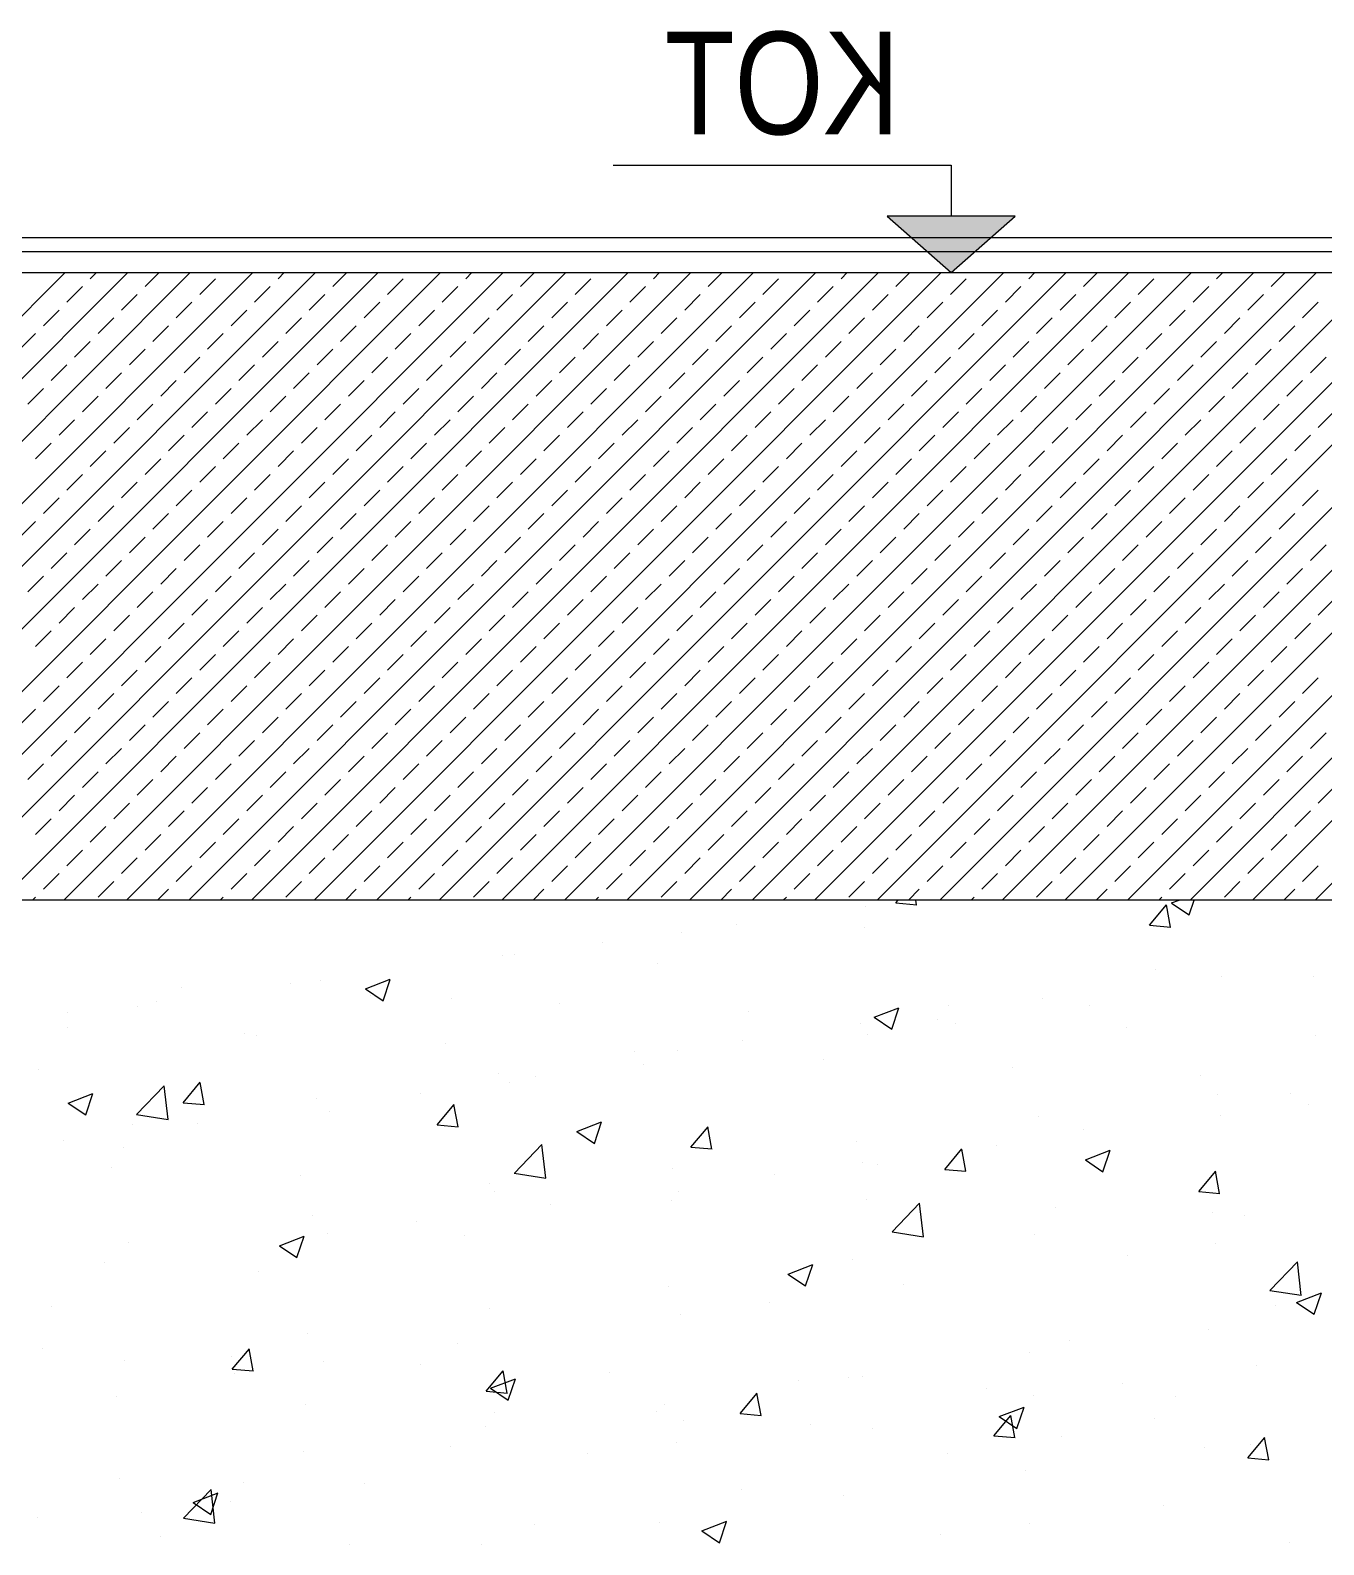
# Model space of a CAD drawing. Header units: millimetres. Extents: x 43168.9 to 43194.6, y -25545.1 to -25543.4.
# Drawn here: x 43184.6804 to 43184.7547, y -25544.8195 to -25544.7327 of the extents above; entities that cross this region are included whole.
import ezdxf
from ezdxf.enums import TextEntityAlignment as Align

# ---------------------------------------------------------------- set-up
doc = ezdxf.new("R2010")
doc.units = ezdxf.units.MM
doc.header["$LTSCALE"] = 200
doc.linetypes.add('kesit_$0$HIDDEN2', pattern=[0.1875, 0.125, -0.0625])
for name, color, linetype in [('kaplama-gnl_sgh', 30, 'Continuous'), ('kesit_$0$izd-alt_sgh', 8, 'kesit_$0$HIDDEN2'), ('kolon-b.a_sgh', 6, 'Continuous'), ('tarama-betonarme_sgh', 223, 'Continuous'), ('tarama-zemin_sgh', 197, 'Continuous')]:
    doc.layers.add(name, color=color, linetype=linetype)
doc.styles.add('kesit_$0$text2', font='arial.ttf')

msp = doc.modelspace()

# ---------------------------------------------------------------- hatches: boundary and pattern name
msp.add_hatch(color=256).paths.add_polyline_path([(43184.729609, -25544.743325), (43184.736959, -25544.743325), (43184.733284, -25544.746559)])

# ---------------------------------------------------------------- linework, layer by layer
at = {"color": 0, "linetype": 'ByBlock'}
for p, q in [((43184.71388, -25544.740385), (43184.733284, -25544.740385)), ((43184.733284, -25544.740385), (43184.733284, -25544.743325))]:
    msp.add_line(p, q, dxfattribs=at)
for p, q in [((43184.736959, -25544.743325), (43184.729609, -25544.743325)), ((43184.729609, -25544.743325), (43184.733284, -25544.746559)), ((43184.733284, -25544.746559), (43184.736959, -25544.743325))]:
    msp.add_line(p, q)
at = {"layer": 'kaplama-gnl_sgh'}
for p, q in [((43185.047691, -25544.744559), (43184.045691, -25544.744559)), ((43185.047691, -25544.745359), (43184.045691, -25544.745359))]:
    msp.add_line(p, q, dxfattribs=at)
at = {"layer": 'kesit_$0$izd-alt_sgh'}
msp.add_line((43183.078617, -25544.746559), (43185.199305, -25544.746559), dxfattribs=at)
at = {"layer": 'kolon-b.a_sgh'}
for p, q in [((43183.804691, -25544.746559), (43185.048691, -25544.746559)), ((43185.058691, -25544.782559), (43183.804691, -25544.782559))]:
    msp.add_line(p, q, dxfattribs=at)
at = {"layer": 'tarama-betonarme_sgh'}
for p, q in [((43184.646423, -25544.782559), (43184.682423, -25544.746559)), ((43184.650015, -25544.782559), (43184.686015, -25544.746559)), ((43184.653607, -25544.782559), (43184.689607, -25544.746559)), ((43184.657199, -25544.782559), (43184.693199, -25544.746559)), ((43184.660791, -25544.782559), (43184.696791, -25544.746559)), ((43184.664383, -25544.782559), (43184.700383, -25544.746559)), ((43184.667976, -25544.782559), (43184.703976, -25544.746559)), ((43184.671568, -25544.782559), (43184.707568, -25544.746559)), ((43184.67516, -25544.782559), (43184.71116, -25544.746559)), ((43184.678752, -25544.782559), (43184.714752, -25544.746559)), ((43184.682344, -25544.782559), (43184.718344, -25544.746559)), ((43184.683865, -25544.746913), (43184.684219, -25544.746559)), ((43184.685936, -25544.782559), (43184.721936, -25544.746559)), ((43184.687008, -25544.747362), (43184.687811, -25544.746559)), ((43184.689528, -25544.782559), (43184.725528, -25544.746559)), ((43184.690151, -25544.747811), (43184.691049, -25544.746913)), ((43184.69312, -25544.782559), (43184.72912, -25544.746559)), ((43184.694642, -25544.746913), (43184.694995, -25544.746559)), ((43184.696712, -25544.782559), (43184.732712, -25544.746559)), ((43184.697785, -25544.747362), (43184.698587, -25544.746559)), ((43184.700304, -25544.782559), (43184.736304, -25544.746559)), ((43184.700928, -25544.747811), (43184.701826, -25544.746913)), ((43184.703897, -25544.782559), (43184.739897, -25544.746559)), ((43184.705418, -25544.746913), (43184.705772, -25544.746559)), ((43184.707489, -25544.782559), (43184.743489, -25544.746559)), ((43184.708561, -25544.747362), (43184.709364, -25544.746559)), ((43184.711081, -25544.782559), (43184.747081, -25544.746559)), ((43184.711704, -25544.747811), (43184.712602, -25544.746913)), ((43184.714673, -25544.782559), (43184.750673, -25544.746559)), ((43184.716194, -25544.746913), (43184.716548, -25544.746559)), ((43184.718265, -25544.782559), (43184.754265, -25544.746559)), ((43184.719337, -25544.747362), (43184.72014, -25544.746559)), ((43184.721857, -25544.782559), (43184.757857, -25544.746559)), ((43184.72248, -25544.747811), (43184.723378, -25544.746913)), ((43184.725449, -25544.782559), (43184.761449, -25544.746559)), ((43184.72697, -25544.746913), (43184.727324, -25544.746559)), ((43184.729041, -25544.782559), (43184.765041, -25544.746559)), ((43184.730114, -25544.747362), (43184.730916, -25544.746559)), ((43184.732633, -25544.782559), (43184.768633, -25544.746559)), ((43184.733257, -25544.747811), (43184.734155, -25544.746913)), ((43184.736225, -25544.782559), (43184.772225, -25544.746559)), ((43184.737747, -25544.746913), (43184.738101, -25544.746559)), ((43184.739818, -25544.782559), (43184.775818, -25544.746559)), ((43184.74089, -25544.747362), (43184.741693, -25544.746559)), ((43184.74341, -25544.782559), (43184.77941, -25544.746559)), ((43184.744033, -25544.747811), (43184.744931, -25544.746913)), ((43184.747002, -25544.782559), (43184.783002, -25544.746559)), ((43184.748523, -25544.746913), (43184.748877, -25544.746559)), ((43184.750594, -25544.782559), (43184.786594, -25544.746559)), ((43184.751666, -25544.747362), (43184.752469, -25544.746559)), ((43184.754186, -25544.782559), (43184.790186, -25544.746559)), ((43184.682518, -25544.74826), (43184.683416, -25544.747362)), ((43184.685661, -25544.748709), (43184.686559, -25544.747811)), ((43184.693295, -25544.74826), (43184.694193, -25544.747362)), ((43184.696438, -25544.748709), (43184.697336, -25544.747811)), ((43184.704071, -25544.74826), (43184.704969, -25544.747362)), ((43184.707214, -25544.748709), (43184.708112, -25544.747811)), ((43184.714847, -25544.74826), (43184.715745, -25544.747362)), ((43184.71799, -25544.748709), (43184.718888, -25544.747811)), ((43184.725623, -25544.74826), (43184.726521, -25544.747362)), ((43184.728767, -25544.748709), (43184.729665, -25544.747811)), ((43184.7364, -25544.74826), (43184.737298, -25544.747362)), ((43184.739543, -25544.748709), (43184.740441, -25544.747811)), ((43184.747176, -25544.74826), (43184.748074, -25544.747362)), ((43184.750319, -25544.748709), (43184.751217, -25544.747811)), ((43184.681171, -25544.749607), (43184.682069, -25544.748709)), ((43184.688804, -25544.749158), (43184.689702, -25544.74826)), ((43184.691947, -25544.749607), (43184.692846, -25544.748709)), ((43184.699581, -25544.749158), (43184.700479, -25544.74826)), ((43184.702724, -25544.749607), (43184.703622, -25544.748709)), ((43184.710357, -25544.749158), (43184.711255, -25544.74826)), ((43184.7135, -25544.749607), (43184.714398, -25544.748709)), ((43184.721133, -25544.749158), (43184.722031, -25544.74826)), ((43184.724276, -25544.749607), (43184.725174, -25544.748709)), ((43184.73191, -25544.749158), (43184.732808, -25544.74826)), ((43184.735053, -25544.749607), (43184.735951, -25544.748709)), ((43184.742686, -25544.749158), (43184.743584, -25544.74826)), ((43184.745829, -25544.749607), (43184.746727, -25544.748709)), ((43184.753462, -25544.749158), (43184.75436, -25544.74826)), ((43184.684314, -25544.750056), (43184.685212, -25544.749158)), ((43184.687457, -25544.750505), (43184.688355, -25544.749607)), ((43184.695091, -25544.750056), (43184.695989, -25544.749158)), ((43184.698234, -25544.750505), (43184.699132, -25544.749607)), ((43184.705867, -25544.750056), (43184.706765, -25544.749158)), ((43184.70901, -25544.750505), (43184.709908, -25544.749607)), ((43184.716643, -25544.750056), (43184.717541, -25544.749158)), ((43184.719786, -25544.750505), (43184.720684, -25544.749607)), ((43184.72742, -25544.750056), (43184.728318, -25544.749158)), ((43184.730563, -25544.750505), (43184.731461, -25544.749607)), ((43184.738196, -25544.750056), (43184.739094, -25544.749158)), ((43184.741339, -25544.750505), (43184.742237, -25544.749607)), ((43184.748972, -25544.750056), (43184.74987, -25544.749158)), ((43184.752115, -25544.750505), (43184.753013, -25544.749607)), ((43184.679824, -25544.750954), (43184.680722, -25544.750056)), ((43184.682967, -25544.751403), (43184.683865, -25544.750505)), ((43184.6906, -25544.750954), (43184.691498, -25544.750056)), ((43184.693744, -25544.751403), (43184.694642, -25544.750505)), ((43184.701377, -25544.750954), (43184.702275, -25544.750056)), ((43184.70452, -25544.751403), (43184.705418, -25544.750505)), ((43184.712153, -25544.750954), (43184.713051, -25544.750056)), ((43184.715296, -25544.751403), (43184.716194, -25544.750505)), ((43184.722929, -25544.750954), (43184.723827, -25544.750056)), ((43184.726072, -25544.751403), (43184.72697, -25544.750505)), ((43184.733706, -25544.750954), (43184.734604, -25544.750056)), ((43184.736849, -25544.751403), (43184.737747, -25544.750505)), ((43184.744482, -25544.750954), (43184.74538, -25544.750056)), ((43184.747625, -25544.751403), (43184.748523, -25544.750505)), ((43184.68611, -25544.751852), (43184.687008, -25544.750954)), ((43184.689253, -25544.752301), (43184.690151, -25544.751403)), ((43184.696887, -25544.751852), (43184.697785, -25544.750954)), ((43184.70003, -25544.752301), (43184.700928, -25544.751403)), ((43184.707663, -25544.751852), (43184.708561, -25544.750954)), ((43184.710806, -25544.752301), (43184.711704, -25544.751403)), ((43184.718439, -25544.751852), (43184.719337, -25544.750954)), ((43184.721582, -25544.752301), (43184.72248, -25544.751403)), ((43184.729216, -25544.751852), (43184.730114, -25544.750954)), ((43184.732359, -25544.752301), (43184.733257, -25544.751403)), ((43184.739992, -25544.751852), (43184.74089, -25544.750954)), ((43184.743135, -25544.752301), (43184.744033, -25544.751403)), ((43184.750768, -25544.751852), (43184.751666, -25544.750954)), ((43184.753911, -25544.752301), (43184.754809, -25544.751403)), ((43184.68162, -25544.75275), (43184.682518, -25544.751852)), ((43184.692397, -25544.75275), (43184.693295, -25544.751852)), ((43184.703173, -25544.75275), (43184.704071, -25544.751852)), ((43184.713949, -25544.75275), (43184.714847, -25544.751852)), ((43184.724725, -25544.75275), (43184.725623, -25544.751852)), ((43184.735502, -25544.75275), (43184.7364, -25544.751852)), ((43184.746278, -25544.75275), (43184.747176, -25544.751852)), ((43184.684763, -25544.753199), (43184.685661, -25544.752301)), ((43184.687906, -25544.753648), (43184.688804, -25544.75275)), ((43184.69554, -25544.753199), (43184.696438, -25544.752301)), ((43184.698683, -25544.753648), (43184.699581, -25544.75275)), ((43184.706316, -25544.753199), (43184.707214, -25544.752301)), ((43184.709459, -25544.753648), (43184.710357, -25544.75275)), ((43184.717092, -25544.753199), (43184.71799, -25544.752301)), ((43184.720235, -25544.753648), (43184.721133, -25544.75275)), ((43184.727869, -25544.753199), (43184.728767, -25544.752301)), ((43184.731012, -25544.753648), (43184.73191, -25544.75275)), ((43184.738645, -25544.753199), (43184.739543, -25544.752301)), ((43184.741788, -25544.753648), (43184.742686, -25544.75275)), ((43184.749421, -25544.753199), (43184.750319, -25544.752301)), ((43184.752564, -25544.753648), (43184.753462, -25544.75275)), ((43184.680273, -25544.754097), (43184.681171, -25544.753199)), ((43184.683416, -25544.754546), (43184.684314, -25544.753648)), ((43184.691049, -25544.754097), (43184.691947, -25544.753199)), ((43184.694193, -25544.754546), (43184.695091, -25544.753648)), ((43184.701826, -25544.754097), (43184.702724, -25544.753199)), ((43184.704969, -25544.754546), (43184.705867, -25544.753648)), ((43184.712602, -25544.754097), (43184.7135, -25544.753199)), ((43184.715745, -25544.754546), (43184.716643, -25544.753648)), ((43184.723378, -25544.754097), (43184.724276, -25544.753199)), ((43184.726521, -25544.754546), (43184.72742, -25544.753648)), ((43184.734155, -25544.754097), (43184.735053, -25544.753199)), ((43184.737298, -25544.754546), (43184.738196, -25544.753648)), ((43184.744931, -25544.754097), (43184.745829, -25544.753199)), ((43184.748074, -25544.754546), (43184.748972, -25544.753648)), ((43184.686559, -25544.754995), (43184.687457, -25544.754097)), ((43184.689702, -25544.755444), (43184.6906, -25544.754546)), ((43184.697336, -25544.754995), (43184.698234, -25544.754097)), ((43184.700479, -25544.755444), (43184.701377, -25544.754546)), ((43184.708112, -25544.754995), (43184.70901, -25544.754097)), ((43184.711255, -25544.755444), (43184.712153, -25544.754546)), ((43184.718888, -25544.754995), (43184.719786, -25544.754097)), ((43184.722031, -25544.755444), (43184.722929, -25544.754546)), ((43184.729665, -25544.754995), (43184.730563, -25544.754097)), ((43184.732808, -25544.755444), (43184.733706, -25544.754546)), ((43184.740441, -25544.754995), (43184.741339, -25544.754097)), ((43184.743584, -25544.755444), (43184.744482, -25544.754546)), ((43184.751217, -25544.754995), (43184.752115, -25544.754097)), ((43184.75436, -25544.755444), (43184.755258, -25544.754546)), ((43184.682069, -25544.755893), (43184.682967, -25544.754995)), ((43184.685212, -25544.756342), (43184.68611, -25544.755444)), ((43184.692846, -25544.755893), (43184.693744, -25544.754995)), ((43184.695989, -25544.756342), (43184.696887, -25544.755444)), ((43184.703622, -25544.755893), (43184.70452, -25544.754995)), ((43184.706765, -25544.756342), (43184.707663, -25544.755444)), ((43184.714398, -25544.755893), (43184.715296, -25544.754995)), ((43184.717541, -25544.756342), (43184.718439, -25544.755444)), ((43184.725174, -25544.755893), (43184.726072, -25544.754995)), ((43184.728318, -25544.756342), (43184.729216, -25544.755444)), ((43184.735951, -25544.755893), (43184.736849, -25544.754995)), ((43184.739094, -25544.756342), (43184.739992, -25544.755444)), ((43184.746727, -25544.755893), (43184.747625, -25544.754995)), ((43184.74987, -25544.756342), (43184.750768, -25544.755444)), ((43184.680722, -25544.75724), (43184.68162, -25544.756342)), ((43184.688355, -25544.756791), (43184.689253, -25544.755893)), ((43184.691498, -25544.75724), (43184.692397, -25544.756342)), ((43184.699132, -25544.756791), (43184.70003, -25544.755893)), ((43184.702275, -25544.75724), (43184.703173, -25544.756342)), ((43184.709908, -25544.756791), (43184.710806, -25544.755893)), ((43184.713051, -25544.75724), (43184.713949, -25544.756342)), ((43184.720684, -25544.756791), (43184.721582, -25544.755893)), ((43184.723827, -25544.75724), (43184.724725, -25544.756342)), ((43184.731461, -25544.756791), (43184.732359, -25544.755893)), ((43184.734604, -25544.75724), (43184.735502, -25544.756342)), ((43184.742237, -25544.756791), (43184.743135, -25544.755893)), ((43184.74538, -25544.75724), (43184.746278, -25544.756342)), ((43184.753013, -25544.756791), (43184.753911, -25544.755893)), ((43184.683865, -25544.757689), (43184.684763, -25544.756791)), ((43184.687008, -25544.758138), (43184.687906, -25544.75724)), ((43184.694642, -25544.757689), (43184.69554, -25544.756791)), ((43184.697785, -25544.758138), (43184.698683, -25544.75724)), ((43184.705418, -25544.757689), (43184.706316, -25544.756791)), ((43184.708561, -25544.758138), (43184.709459, -25544.75724)), ((43184.716194, -25544.757689), (43184.717092, -25544.756791)), ((43184.719337, -25544.758138), (43184.720235, -25544.75724)), ((43184.72697, -25544.757689), (43184.727869, -25544.756791)), ((43184.730114, -25544.758138), (43184.731012, -25544.75724)), ((43184.737747, -25544.757689), (43184.738645, -25544.756791)), ((43184.74089, -25544.758138), (43184.741788, -25544.75724)), ((43184.748523, -25544.757689), (43184.749421, -25544.756791)), ((43184.751666, -25544.758138), (43184.752564, -25544.75724)), ((43184.682518, -25544.759036), (43184.683416, -25544.758138)), ((43184.690151, -25544.758587), (43184.691049, -25544.757689)), ((43184.693295, -25544.759036), (43184.694193, -25544.758138)), ((43184.700928, -25544.758587), (43184.701826, -25544.757689)), ((43184.704071, -25544.759036), (43184.704969, -25544.758138)), ((43184.711704, -25544.758587), (43184.712602, -25544.757689)), ((43184.714847, -25544.759036), (43184.715745, -25544.758138)), ((43184.72248, -25544.758587), (43184.723378, -25544.757689)), ((43184.725623, -25544.759036), (43184.726521, -25544.758138)), ((43184.733257, -25544.758587), (43184.734155, -25544.757689)), ((43184.7364, -25544.759036), (43184.737298, -25544.758138)), ((43184.744033, -25544.758587), (43184.744931, -25544.757689)), ((43184.747176, -25544.759036), (43184.748074, -25544.758138)), ((43184.685661, -25544.759485), (43184.686559, -25544.758587)), ((43184.688804, -25544.759934), (43184.689702, -25544.759036)), ((43184.696438, -25544.759485), (43184.697336, -25544.758587)), ((43184.699581, -25544.759934), (43184.700479, -25544.759036)), ((43184.707214, -25544.759485), (43184.708112, -25544.758587)), ((43184.710357, -25544.759934), (43184.711255, -25544.759036)), ((43184.71799, -25544.759485), (43184.718888, -25544.758587)), ((43184.721133, -25544.759934), (43184.722031, -25544.759036)), ((43184.728767, -25544.759485), (43184.729665, -25544.758587)), ((43184.73191, -25544.759934), (43184.732808, -25544.759036)), ((43184.739543, -25544.759485), (43184.740441, -25544.758587)), ((43184.742686, -25544.759934), (43184.743584, -25544.759036)), ((43184.750319, -25544.759485), (43184.751217, -25544.758587)), ((43184.753462, -25544.759934), (43184.75436, -25544.759036)), ((43184.681171, -25544.760383), (43184.682069, -25544.759485)), ((43184.684314, -25544.760832), (43184.685212, -25544.759934)), ((43184.691947, -25544.760383), (43184.692846, -25544.759485)), ((43184.695091, -25544.760832), (43184.695989, -25544.759934)), ((43184.702724, -25544.760383), (43184.703622, -25544.759485)), ((43184.705867, -25544.760832), (43184.706765, -25544.759934)), ((43184.7135, -25544.760383), (43184.714398, -25544.759485)), ((43184.716643, -25544.760832), (43184.717541, -25544.759934)), ((43184.724276, -25544.760383), (43184.725174, -25544.759485)), ((43184.72742, -25544.760832), (43184.728318, -25544.759934)), ((43184.735053, -25544.760383), (43184.735951, -25544.759485)), ((43184.738196, -25544.760832), (43184.739094, -25544.759934)), ((43184.745829, -25544.760383), (43184.746727, -25544.759485)), ((43184.748972, -25544.760832), (43184.74987, -25544.759934)), ((43184.679824, -25544.76173), (43184.680722, -25544.760832)), ((43184.687457, -25544.761281), (43184.688355, -25544.760383)), ((43184.6906, -25544.76173), (43184.691498, -25544.760832)), ((43184.698234, -25544.761281), (43184.699132, -25544.760383)), ((43184.701377, -25544.76173), (43184.702275, -25544.760832)), ((43184.70901, -25544.761281), (43184.709908, -25544.760383)), ((43184.712153, -25544.76173), (43184.713051, -25544.760832)), ((43184.719786, -25544.761281), (43184.720684, -25544.760383)), ((43184.722929, -25544.76173), (43184.723827, -25544.760832)), ((43184.730563, -25544.761281), (43184.731461, -25544.760383)), ((43184.733706, -25544.76173), (43184.734604, -25544.760832)), ((43184.741339, -25544.761281), (43184.742237, -25544.760383)), ((43184.744482, -25544.76173), (43184.74538, -25544.760832)), ((43184.752115, -25544.761281), (43184.753013, -25544.760383)), ((43184.682967, -25544.762179), (43184.683865, -25544.761281)), ((43184.68611, -25544.762628), (43184.687008, -25544.76173)), ((43184.693744, -25544.762179), (43184.694642, -25544.761281)), ((43184.696887, -25544.762628), (43184.697785, -25544.76173)), ((43184.70452, -25544.762179), (43184.705418, -25544.761281)), ((43184.707663, -25544.762628), (43184.708561, -25544.76173)), ((43184.715296, -25544.762179), (43184.716194, -25544.761281)), ((43184.718439, -25544.762628), (43184.719337, -25544.76173)), ((43184.726072, -25544.762179), (43184.72697, -25544.761281)), ((43184.729216, -25544.762628), (43184.730114, -25544.76173)), ((43184.736849, -25544.762179), (43184.737747, -25544.761281)), ((43184.739992, -25544.762628), (43184.74089, -25544.76173)), ((43184.747625, -25544.762179), (43184.748523, -25544.761281)), ((43184.750768, -25544.762628), (43184.751666, -25544.76173)), ((43184.68162, -25544.763526), (43184.682518, -25544.762628)), ((43184.689253, -25544.763077), (43184.690151, -25544.762179)), ((43184.692397, -25544.763526), (43184.693295, -25544.762628)), ((43184.70003, -25544.763077), (43184.700928, -25544.762179)), ((43184.703173, -25544.763526), (43184.704071, -25544.762628)), ((43184.710806, -25544.763077), (43184.711704, -25544.762179)), ((43184.713949, -25544.763526), (43184.714847, -25544.762628)), ((43184.721582, -25544.763077), (43184.72248, -25544.762179)), ((43184.724725, -25544.763526), (43184.725623, -25544.762628)), ((43184.732359, -25544.763077), (43184.733257, -25544.762179)), ((43184.735502, -25544.763526), (43184.7364, -25544.762628)), ((43184.743135, -25544.763077), (43184.744033, -25544.762179)), ((43184.746278, -25544.763526), (43184.747176, -25544.762628)), ((43184.753911, -25544.763077), (43184.754809, -25544.762179)), ((43184.684763, -25544.763975), (43184.685661, -25544.763077)), ((43184.687906, -25544.764424), (43184.688804, -25544.763526)), ((43184.69554, -25544.763975), (43184.696438, -25544.763077)), ((43184.698683, -25544.764424), (43184.699581, -25544.763526)), ((43184.706316, -25544.763975), (43184.707214, -25544.763077)), ((43184.709459, -25544.764424), (43184.710357, -25544.763526)), ((43184.717092, -25544.763975), (43184.71799, -25544.763077)), ((43184.720235, -25544.764424), (43184.721133, -25544.763526)), ((43184.727869, -25544.763975), (43184.728767, -25544.763077)), ((43184.731012, -25544.764424), (43184.73191, -25544.763526)), ((43184.738645, -25544.763975), (43184.739543, -25544.763077)), ((43184.741788, -25544.764424), (43184.742686, -25544.763526)), ((43184.749421, -25544.763975), (43184.750319, -25544.763077)), ((43184.752564, -25544.764424), (43184.753462, -25544.763526)), ((43184.680273, -25544.764873), (43184.681171, -25544.763975)), ((43184.683416, -25544.765322), (43184.684314, -25544.764424)), ((43184.691049, -25544.764873), (43184.691947, -25544.763975)), ((43184.694193, -25544.765322), (43184.695091, -25544.764424)), ((43184.701826, -25544.764873), (43184.702724, -25544.763975)), ((43184.704969, -25544.765322), (43184.705867, -25544.764424)), ((43184.712602, -25544.764873), (43184.7135, -25544.763975)), ((43184.715745, -25544.765322), (43184.716643, -25544.764424)), ((43184.723378, -25544.764873), (43184.724276, -25544.763975)), ((43184.726521, -25544.765322), (43184.72742, -25544.764424)), ((43184.734155, -25544.764873), (43184.735053, -25544.763975)), ((43184.737298, -25544.765322), (43184.738196, -25544.764424)), ((43184.744931, -25544.764873), (43184.745829, -25544.763975)), ((43184.748074, -25544.765322), (43184.748972, -25544.764424)), ((43184.686559, -25544.765771), (43184.687457, -25544.764873)), ((43184.697336, -25544.765771), (43184.698234, -25544.764873)), ((43184.708112, -25544.765771), (43184.70901, -25544.764873)), ((43184.718888, -25544.765771), (43184.719786, -25544.764873)), ((43184.729665, -25544.765771), (43184.730563, -25544.764873)), ((43184.740441, -25544.765771), (43184.741339, -25544.764873)), ((43184.751217, -25544.765771), (43184.752115, -25544.764873)), ((43184.682069, -25544.766669), (43184.682967, -25544.765771)), ((43184.689702, -25544.76622), (43184.6906, -25544.765322)), ((43184.692846, -25544.766669), (43184.693744, -25544.765771)), ((43184.700479, -25544.76622), (43184.701377, -25544.765322)), ((43184.703622, -25544.766669), (43184.70452, -25544.765771)), ((43184.711255, -25544.76622), (43184.712153, -25544.765322)), ((43184.714398, -25544.766669), (43184.715296, -25544.765771)), ((43184.722031, -25544.76622), (43184.722929, -25544.765322)), ((43184.725174, -25544.766669), (43184.726072, -25544.765771)), ((43184.732808, -25544.76622), (43184.733706, -25544.765322)), ((43184.735951, -25544.766669), (43184.736849, -25544.765771)), ((43184.743584, -25544.76622), (43184.744482, -25544.765322)), ((43184.746727, -25544.766669), (43184.747625, -25544.765771)), ((43184.75436, -25544.76622), (43184.755258, -25544.765322)), ((43184.685212, -25544.767118), (43184.68611, -25544.76622)), ((43184.688355, -25544.767567), (43184.689253, -25544.766669)), ((43184.695989, -25544.767118), (43184.696887, -25544.76622)), ((43184.699132, -25544.767567), (43184.70003, -25544.766669)), ((43184.706765, -25544.767118), (43184.707663, -25544.76622)), ((43184.709908, -25544.767567), (43184.710806, -25544.766669)), ((43184.717541, -25544.767118), (43184.718439, -25544.76622)), ((43184.720684, -25544.767567), (43184.721582, -25544.766669)), ((43184.728318, -25544.767118), (43184.729216, -25544.76622)), ((43184.731461, -25544.767567), (43184.732359, -25544.766669)), ((43184.739094, -25544.767118), (43184.739992, -25544.76622)), ((43184.742237, -25544.767567), (43184.743135, -25544.766669)), ((43184.74987, -25544.767118), (43184.750768, -25544.76622)), ((43184.753013, -25544.767567), (43184.753911, -25544.766669)), ((43184.680722, -25544.768016), (43184.68162, -25544.767118)), ((43184.683865, -25544.768465), (43184.684763, -25544.767567)), ((43184.691498, -25544.768016), (43184.692397, -25544.767118)), ((43184.694642, -25544.768465), (43184.69554, -25544.767567)), ((43184.702275, -25544.768016), (43184.703173, -25544.767118)), ((43184.705418, -25544.768465), (43184.706316, -25544.767567)), ((43184.713051, -25544.768016), (43184.713949, -25544.767118)), ((43184.716194, -25544.768465), (43184.717092, -25544.767567)), ((43184.723827, -25544.768016), (43184.724725, -25544.767118)), ((43184.72697, -25544.768465), (43184.727869, -25544.767567)), ((43184.734604, -25544.768016), (43184.735502, -25544.767118)), ((43184.737747, -25544.768465), (43184.738645, -25544.767567)), ((43184.74538, -25544.768016), (43184.746278, -25544.767118)), ((43184.748523, -25544.768465), (43184.749421, -25544.767567)), ((43184.687008, -25544.768914), (43184.687906, -25544.768016)), ((43184.690151, -25544.769363), (43184.691049, -25544.768465)), ((43184.697785, -25544.768914), (43184.698683, -25544.768016)), ((43184.700928, -25544.769363), (43184.701826, -25544.768465)), ((43184.708561, -25544.768914), (43184.709459, -25544.768016)), ((43184.711704, -25544.769363), (43184.712602, -25544.768465)), ((43184.719337, -25544.768914), (43184.720235, -25544.768016)), ((43184.72248, -25544.769363), (43184.723378, -25544.768465)), ((43184.730114, -25544.768914), (43184.731012, -25544.768016)), ((43184.733257, -25544.769363), (43184.734155, -25544.768465)), ((43184.74089, -25544.768914), (43184.741788, -25544.768016)), ((43184.744033, -25544.769363), (43184.744931, -25544.768465)), ((43184.751666, -25544.768914), (43184.752564, -25544.768016)), ((43184.682518, -25544.769812), (43184.683416, -25544.768914)), ((43184.685661, -25544.770261), (43184.686559, -25544.769363)), ((43184.693295, -25544.769812), (43184.694193, -25544.768914)), ((43184.696438, -25544.770261), (43184.697336, -25544.769363)), ((43184.704071, -25544.769812), (43184.704969, -25544.768914)), ((43184.707214, -25544.770261), (43184.708112, -25544.769363)), ((43184.714847, -25544.769812), (43184.715745, -25544.768914)), ((43184.71799, -25544.770261), (43184.718888, -25544.769363)), ((43184.725623, -25544.769812), (43184.726521, -25544.768914)), ((43184.728767, -25544.770261), (43184.729665, -25544.769363)), ((43184.7364, -25544.769812), (43184.737298, -25544.768914)), ((43184.739543, -25544.770261), (43184.740441, -25544.769363)), ((43184.747176, -25544.769812), (43184.748074, -25544.768914)), ((43184.750319, -25544.770261), (43184.751217, -25544.769363)), ((43184.681171, -25544.771159), (43184.682069, -25544.770261)), ((43184.688804, -25544.77071), (43184.689702, -25544.769812)), ((43184.691947, -25544.771159), (43184.692846, -25544.770261)), ((43184.699581, -25544.77071), (43184.700479, -25544.769812)), ((43184.702724, -25544.771159), (43184.703622, -25544.770261)), ((43184.710357, -25544.77071), (43184.711255, -25544.769812)), ((43184.7135, -25544.771159), (43184.714398, -25544.770261)), ((43184.721133, -25544.77071), (43184.722031, -25544.769812)), ((43184.724276, -25544.771159), (43184.725174, -25544.770261)), ((43184.73191, -25544.77071), (43184.732808, -25544.769812)), ((43184.735053, -25544.771159), (43184.735951, -25544.770261)), ((43184.742686, -25544.77071), (43184.743584, -25544.769812)), ((43184.745829, -25544.771159), (43184.746727, -25544.770261)), ((43184.753462, -25544.77071), (43184.75436, -25544.769812)), ((43184.684314, -25544.771608), (43184.685212, -25544.77071)), ((43184.687457, -25544.772057), (43184.688355, -25544.771159)), ((43184.695091, -25544.771608), (43184.695989, -25544.77071)), ((43184.698234, -25544.772057), (43184.699132, -25544.771159)), ((43184.705867, -25544.771608), (43184.706765, -25544.77071)), ((43184.70901, -25544.772057), (43184.709908, -25544.771159)), ((43184.716643, -25544.771608), (43184.717541, -25544.77071)), ((43184.719786, -25544.772057), (43184.720684, -25544.771159)), ((43184.72742, -25544.771608), (43184.728318, -25544.77071)), ((43184.730563, -25544.772057), (43184.731461, -25544.771159)), ((43184.738196, -25544.771608), (43184.739094, -25544.77071)), ((43184.741339, -25544.772057), (43184.742237, -25544.771159)), ((43184.748972, -25544.771608), (43184.74987, -25544.77071)), ((43184.752115, -25544.772057), (43184.753013, -25544.771159)), ((43184.679824, -25544.772506), (43184.680722, -25544.771608)), ((43184.682967, -25544.772955), (43184.683865, -25544.772057)), ((43184.6906, -25544.772506), (43184.691498, -25544.771608)), ((43184.693744, -25544.772955), (43184.694642, -25544.772057)), ((43184.701377, -25544.772506), (43184.702275, -25544.771608)), ((43184.70452, -25544.772955), (43184.705418, -25544.772057)), ((43184.712153, -25544.772506), (43184.713051, -25544.771608)), ((43184.715296, -25544.772955), (43184.716194, -25544.772057)), ((43184.722929, -25544.772506), (43184.723827, -25544.771608)), ((43184.726072, -25544.772955), (43184.72697, -25544.772057)), ((43184.733706, -25544.772506), (43184.734604, -25544.771608)), ((43184.736849, -25544.772955), (43184.737747, -25544.772057)), ((43184.744482, -25544.772506), (43184.74538, -25544.771608)), ((43184.747625, -25544.772955), (43184.748523, -25544.772057)), ((43184.68611, -25544.773404), (43184.687008, -25544.772506)), ((43184.689253, -25544.773853), (43184.690151, -25544.772955)), ((43184.696887, -25544.773404), (43184.697785, -25544.772506)), ((43184.70003, -25544.773853), (43184.700928, -25544.772955)), ((43184.707663, -25544.773404), (43184.708561, -25544.772506)), ((43184.710806, -25544.773853), (43184.711704, -25544.772955)), ((43184.718439, -25544.773404), (43184.719337, -25544.772506)), ((43184.721582, -25544.773853), (43184.72248, -25544.772955)), ((43184.729216, -25544.773404), (43184.730114, -25544.772506)), ((43184.732359, -25544.773853), (43184.733257, -25544.772955)), ((43184.739992, -25544.773404), (43184.74089, -25544.772506)), ((43184.743135, -25544.773853), (43184.744033, -25544.772955)), ((43184.750768, -25544.773404), (43184.751666, -25544.772506)), ((43184.753911, -25544.773853), (43184.754809, -25544.772955)), ((43184.68162, -25544.774302), (43184.682518, -25544.773404)), ((43184.684763, -25544.774751), (43184.685661, -25544.773853)), ((43184.692397, -25544.774302), (43184.693295, -25544.773404)), ((43184.69554, -25544.774751), (43184.696438, -25544.773853)), ((43184.703173, -25544.774302), (43184.704071, -25544.773404)), ((43184.706316, -25544.774751), (43184.707214, -25544.773853)), ((43184.713949, -25544.774302), (43184.714847, -25544.773404)), ((43184.717092, -25544.774751), (43184.71799, -25544.773853)), ((43184.724725, -25544.774302), (43184.725623, -25544.773404)), ((43184.727869, -25544.774751), (43184.728767, -25544.773853)), ((43184.735502, -25544.774302), (43184.7364, -25544.773404)), ((43184.738645, -25544.774751), (43184.739543, -25544.773853)), ((43184.746278, -25544.774302), (43184.747176, -25544.773404)), ((43184.749421, -25544.774751), (43184.750319, -25544.773853)), ((43184.680273, -25544.775649), (43184.681171, -25544.774751)), ((43184.687906, -25544.7752), (43184.688804, -25544.774302)), ((43184.691049, -25544.775649), (43184.691947, -25544.774751)), ((43184.698683, -25544.7752), (43184.699581, -25544.774302)), ((43184.701826, -25544.775649), (43184.702724, -25544.774751)), ((43184.709459, -25544.7752), (43184.710357, -25544.774302)), ((43184.712602, -25544.775649), (43184.7135, -25544.774751)), ((43184.720235, -25544.7752), (43184.721133, -25544.774302)), ((43184.723378, -25544.775649), (43184.724276, -25544.774751)), ((43184.731012, -25544.7752), (43184.73191, -25544.774302)), ((43184.734155, -25544.775649), (43184.735053, -25544.774751)), ((43184.741788, -25544.7752), (43184.742686, -25544.774302)), ((43184.744931, -25544.775649), (43184.745829, -25544.774751)), ((43184.752564, -25544.7752), (43184.753462, -25544.774302)), ((43184.683416, -25544.776099), (43184.684314, -25544.7752)), ((43184.686559, -25544.776548), (43184.687457, -25544.775649)), ((43184.694193, -25544.776099), (43184.695091, -25544.7752)), ((43184.697336, -25544.776548), (43184.698234, -25544.775649)), ((43184.704969, -25544.776099), (43184.705867, -25544.7752)), ((43184.708112, -25544.776548), (43184.70901, -25544.775649)), ((43184.715745, -25544.776099), (43184.716643, -25544.7752)), ((43184.718888, -25544.776548), (43184.719786, -25544.775649)), ((43184.726521, -25544.776099), (43184.72742, -25544.7752)), ((43184.729665, -25544.776548), (43184.730563, -25544.775649)), ((43184.737298, -25544.776099), (43184.738196, -25544.7752)), ((43184.740441, -25544.776548), (43184.741339, -25544.775649)), ((43184.748074, -25544.776099), (43184.748972, -25544.7752)), ((43184.751217, -25544.776548), (43184.752115, -25544.775649)), ((43184.682069, -25544.777446), (43184.682967, -25544.776548)), ((43184.689702, -25544.776997), (43184.6906, -25544.776099)), ((43184.692846, -25544.777446), (43184.693744, -25544.776548)), ((43184.700479, -25544.776997), (43184.701377, -25544.776099)), ((43184.703622, -25544.777446), (43184.70452, -25544.776548)), ((43184.711255, -25544.776997), (43184.712153, -25544.776099)), ((43184.714398, -25544.777446), (43184.715296, -25544.776548)), ((43184.722031, -25544.776997), (43184.722929, -25544.776099)), ((43184.725174, -25544.777446), (43184.726072, -25544.776548)), ((43184.732808, -25544.776997), (43184.733706, -25544.776099)), ((43184.735951, -25544.777446), (43184.736849, -25544.776548)), ((43184.743584, -25544.776997), (43184.744482, -25544.776099)), ((43184.746727, -25544.777446), (43184.747625, -25544.776548)), ((43184.75436, -25544.776997), (43184.755258, -25544.776099)), ((43184.685212, -25544.777895), (43184.68611, -25544.776997)), ((43184.688355, -25544.778344), (43184.689253, -25544.777446)), ((43184.695989, -25544.777895), (43184.696887, -25544.776997)), ((43184.699132, -25544.778344), (43184.70003, -25544.777446)), ((43184.706765, -25544.777895), (43184.707663, -25544.776997)), ((43184.709908, -25544.778344), (43184.710806, -25544.777446)), ((43184.717541, -25544.777895), (43184.718439, -25544.776997)), ((43184.720684, -25544.778344), (43184.721582, -25544.777446)), ((43184.728318, -25544.777895), (43184.729216, -25544.776997)), ((43184.731461, -25544.778344), (43184.732359, -25544.777446)), ((43184.739094, -25544.777895), (43184.739992, -25544.776997)), ((43184.742237, -25544.778344), (43184.743135, -25544.777446)), ((43184.74987, -25544.777895), (43184.750768, -25544.776997)), ((43184.753013, -25544.778344), (43184.753911, -25544.777446)), ((43184.680722, -25544.778793), (43184.68162, -25544.777895)), ((43184.683865, -25544.779242), (43184.684763, -25544.778344)), ((43184.691498, -25544.778793), (43184.692397, -25544.777895)), ((43184.694642, -25544.779242), (43184.69554, -25544.778344)), ((43184.702275, -25544.778793), (43184.703173, -25544.777895)), ((43184.705418, -25544.779242), (43184.706316, -25544.778344)), ((43184.713051, -25544.778793), (43184.713949, -25544.777895)), ((43184.716194, -25544.779242), (43184.717092, -25544.778344)), ((43184.723827, -25544.778793), (43184.724725, -25544.777895)), ((43184.72697, -25544.779242), (43184.727869, -25544.778344)), ((43184.734604, -25544.778793), (43184.735502, -25544.777895)), ((43184.737747, -25544.779242), (43184.738645, -25544.778344)), ((43184.74538, -25544.778793), (43184.746278, -25544.777895)), ((43184.748523, -25544.779242), (43184.749421, -25544.778344)), ((43184.687008, -25544.779691), (43184.687906, -25544.778793)), ((43184.697785, -25544.779691), (43184.698683, -25544.778793)), ((43184.708561, -25544.779691), (43184.709459, -25544.778793)), ((43184.719337, -25544.779691), (43184.720235, -25544.778793)), ((43184.730114, -25544.779691), (43184.731012, -25544.778793)), ((43184.74089, -25544.779691), (43184.741788, -25544.778793)), ((43184.751666, -25544.779691), (43184.752564, -25544.778793)), ((43184.682518, -25544.780589), (43184.683416, -25544.779691)), ((43184.690151, -25544.78014), (43184.691049, -25544.779242)), ((43184.693295, -25544.780589), (43184.694193, -25544.779691)), ((43184.700928, -25544.78014), (43184.701826, -25544.779242)), ((43184.704071, -25544.780589), (43184.704969, -25544.779691)), ((43184.711704, -25544.78014), (43184.712602, -25544.779242)), ((43184.714847, -25544.780589), (43184.715745, -25544.779691)), ((43184.72248, -25544.78014), (43184.723378, -25544.779242)), ((43184.725623, -25544.780589), (43184.726521, -25544.779691)), ((43184.733257, -25544.78014), (43184.734155, -25544.779242)), ((43184.7364, -25544.780589), (43184.737298, -25544.779691)), ((43184.744033, -25544.78014), (43184.744931, -25544.779242)), ((43184.747176, -25544.780589), (43184.748074, -25544.779691)), ((43184.685661, -25544.781038), (43184.686559, -25544.78014)), ((43184.688804, -25544.781487), (43184.689702, -25544.780589)), ((43184.696438, -25544.781038), (43184.697336, -25544.78014)), ((43184.699581, -25544.781487), (43184.700479, -25544.780589)), ((43184.707214, -25544.781038), (43184.708112, -25544.78014)), ((43184.710357, -25544.781487), (43184.711255, -25544.780589)), ((43184.71799, -25544.781038), (43184.718888, -25544.78014)), ((43184.721133, -25544.781487), (43184.722031, -25544.780589)), ((43184.728767, -25544.781038), (43184.729665, -25544.78014)), ((43184.73191, -25544.781487), (43184.732808, -25544.780589)), ((43184.739543, -25544.781038), (43184.740441, -25544.78014)), ((43184.742686, -25544.781487), (43184.743584, -25544.780589)), ((43184.750319, -25544.781038), (43184.751217, -25544.78014)), ((43184.753462, -25544.781487), (43184.75436, -25544.780589)), ((43184.681171, -25544.781936), (43184.682069, -25544.781038)), ((43184.684314, -25544.782385), (43184.685212, -25544.781487)), ((43184.691947, -25544.781936), (43184.692846, -25544.781038)), ((43184.695091, -25544.782385), (43184.695989, -25544.781487)), ((43184.702724, -25544.781936), (43184.703622, -25544.781038)), ((43184.705867, -25544.782385), (43184.706765, -25544.781487)), ((43184.7135, -25544.781936), (43184.714398, -25544.781038)), ((43184.716643, -25544.782385), (43184.717541, -25544.781487)), ((43184.724276, -25544.781936), (43184.725174, -25544.781038)), ((43184.72742, -25544.782385), (43184.728318, -25544.781487)), ((43184.735053, -25544.781936), (43184.735951, -25544.781038)), ((43184.738196, -25544.782385), (43184.739094, -25544.781487)), ((43184.745829, -25544.781936), (43184.746727, -25544.781038)), ((43184.748972, -25544.782385), (43184.74987, -25544.781487)), ((43184.680548, -25544.782559), (43184.680722, -25544.782385)), ((43184.687732, -25544.782559), (43184.688355, -25544.781936)), ((43184.691324, -25544.782559), (43184.691498, -25544.782385)), ((43184.698508, -25544.782559), (43184.699132, -25544.781936)), ((43184.702101, -25544.782559), (43184.702275, -25544.782385)), ((43184.709285, -25544.782559), (43184.709908, -25544.781936)), ((43184.712877, -25544.782559), (43184.713051, -25544.782385)), ((43184.720061, -25544.782559), (43184.720684, -25544.781936)), ((43184.723653, -25544.782559), (43184.723827, -25544.782385)), ((43184.730837, -25544.782559), (43184.731461, -25544.781936)), ((43184.734429, -25544.782559), (43184.734604, -25544.782385)), ((43184.741614, -25544.782559), (43184.742237, -25544.781936)), ((43184.745206, -25544.782559), (43184.74538, -25544.782385)), ((43184.75239, -25544.782559), (43184.753013, -25544.781936))]:
    msp.add_line(p, q, dxfattribs=at)
at = {"layer": 'tarama-zemin_sgh'}
for p, q in [((43184.730105, -25544.782725), (43184.730244, -25544.782559)), ((43184.731308, -25544.782834), (43184.731258, -25544.782559)), ((43184.745939, -25544.782727), (43184.746377, -25544.782559)), ((43184.746949, -25544.78341), (43184.747235, -25544.782559)), ((43184.728356, -25544.782901), (43184.728356, -25544.782901)), ((43184.730105, -25544.782725), (43184.731319, -25544.782832)), ((43184.74468, -25544.784), (43184.745659, -25544.782833)), ((43184.745883, -25544.784109), (43184.745648, -25544.782835)), ((43184.745939, -25544.782729), (43184.74695, -25544.78341)), ((43184.717802, -25544.784424), (43184.717802, -25544.784424)), ((43184.720978, -25544.783973), (43184.720978, -25544.783973)), ((43184.728285, -25544.784141), (43184.728285, -25544.784141)), ((43184.74468, -25544.784), (43184.745894, -25544.784107)), ((43184.713282, -25544.784986), (43184.713282, -25544.784986)), ((43184.707538, -25544.785725), (43184.707538, -25544.785725)), ((43184.708195, -25544.785656), (43184.708195, -25544.785656)), ((43184.716434, -25544.786175), (43184.716434, -25544.786175)), ((43184.745004, -25544.786568), (43184.745004, -25544.786568)), ((43184.748805, -25544.786934), (43184.748805, -25544.786934)), ((43184.754081, -25544.786925), (43184.754081, -25544.786925)), ((43184.689109, -25544.787588), (43184.689109, -25544.787588)), ((43184.695362, -25544.787345), (43184.695362, -25544.787345)), ((43184.697105, -25544.787156), (43184.697105, -25544.787156)), ((43184.699663, -25544.787655), (43184.700674, -25544.788337)), ((43184.699664, -25544.787654), (43184.701086, -25544.787107)), ((43184.700674, -25544.788337), (43184.701086, -25544.787109)), ((43184.686551, -25544.788679), (43184.686551, -25544.788679)), ((43184.687666, -25544.788358), (43184.687666, -25544.788358)), ((43184.699956, -25544.788046), (43184.699956, -25544.788046)), ((43184.704584, -25544.788209), (43184.704584, -25544.788209)), ((43184.710803, -25544.788504), (43184.710803, -25544.788504)), ((43184.728866, -25544.789281), (43184.730289, -25544.788735)), ((43184.729876, -25544.789964), (43184.730288, -25544.788736)), ((43184.733154, -25544.788603), (43184.733154, -25544.788603)), ((43184.738542, -25544.788234), (43184.738542, -25544.788234)), ((43184.741248, -25544.788615), (43184.741248, -25544.788615)), ((43184.682579, -25544.789028), (43184.682579, -25544.789028)), ((43184.72165, -25544.788963), (43184.72165, -25544.788963)), ((43184.728866, -25544.789282), (43184.729876, -25544.789964)), ((43184.732498, -25544.789421), (43184.732498, -25544.789421)), ((43184.733552, -25544.789628), (43184.733552, -25544.789628)), ((43184.682546, -25544.789859), (43184.682546, -25544.789859)), ((43184.692734, -25544.790243), (43184.692734, -25544.790243)), ((43184.693393, -25544.790317), (43184.693393, -25544.790317)), ((43184.728109, -25544.789665), (43184.728109, -25544.789665)), ((43184.728465, -25544.790298), (43184.728465, -25544.790298)), ((43184.743345, -25544.789879), (43184.743345, -25544.789879)), ((43184.754192, -25544.790338), (43184.754192, -25544.790338)), ((43184.70424, -25544.790776), (43184.70424, -25544.790776)), ((43184.715087, -25544.791234), (43184.715087, -25544.791234)), ((43184.717555, -25544.791189), (43184.717555, -25544.791189)), ((43184.721303, -25544.790637), (43184.721303, -25544.790637)), ((43184.715632, -25544.791987), (43184.715632, -25544.791987)), ((43184.725935, -25544.791692), (43184.725935, -25544.791692)), ((43184.736782, -25544.79215), (43184.736782, -25544.79215)), ((43184.680883, -25544.792277), (43184.680883, -25544.792277)), ((43184.6892, -25544.794184), (43184.69018, -25544.793017)), ((43184.690404, -25544.794293), (43184.690169, -25544.793019)), ((43184.707291, -25544.79249), (43184.707291, -25544.79249)), ((43184.707936, -25544.793), (43184.707936, -25544.793)), ((43184.709453, -25544.792671), (43184.709453, -25544.792671)), ((43184.747629, -25544.792609), (43184.747629, -25544.792609)), ((43184.68259, -25544.794207), (43184.684013, -25544.793661)), ((43184.6836, -25544.794891), (43184.684012, -25544.793663)), ((43184.686525, -25544.79487), (43184.688108, -25544.793221)), ((43184.68833, -25544.795151), (43184.688105, -25544.793221)), ((43184.696858, -25544.79392), (43184.696858, -25544.79392)), ((43184.702849, -25544.79367), (43184.702849, -25544.79367)), ((43184.748558, -25544.793698), (43184.748558, -25544.793698)), ((43184.752764, -25544.79368), (43184.752764, -25544.79368)), ((43184.68259, -25544.794209), (43184.683601, -25544.794891)), ((43184.6892, -25544.794185), (43184.690415, -25544.794291)), ((43184.697603, -25544.794705), (43184.697603, -25544.794705)), ((43184.703775, -25544.795459), (43184.704754, -25544.794292)), ((43184.704978, -25544.795568), (43184.704743, -25544.794294)), ((43184.753822, -25544.79427), (43184.753822, -25544.79427)), ((43184.686304, -25544.795444), (43184.686304, -25544.795444)), ((43184.686523, -25544.794866), (43184.68833, -25544.795147)), ((43184.690016, -25544.79536), (43184.690016, -25544.79536)), ((43184.703775, -25544.79546), (43184.704989, -25544.795566)), ((43184.711793, -25544.795835), (43184.713216, -25544.795289)), ((43184.712803, -25544.796518), (43184.713215, -25544.79529)), ((43184.71835, -25544.796735), (43184.719329, -25544.795567)), ((43184.719553, -25544.796843), (43184.719318, -25544.795569)), ((43184.738295, -25544.794999), (43184.738295, -25544.794999)), ((43184.740914, -25544.795714), (43184.740914, -25544.795714)), ((43184.748735, -25544.79494), (43184.748735, -25544.79494)), ((43184.68232, -25544.796373), (43184.68232, -25544.796373)), ((43184.708211, -25544.798234), (43184.709794, -25544.796584)), ((43184.710016, -25544.798514), (43184.709792, -25544.796585)), ((43184.711792, -25544.795836), (43184.712803, -25544.796518)), ((43184.727862, -25544.79643), (43184.727862, -25544.79643)), ((43184.685752, -25544.796739), (43184.685752, -25544.796739)), ((43184.71835, -25544.796735), (43184.719564, -25544.796841)), ((43184.732924, -25544.79801), (43184.733904, -25544.796842)), ((43184.734128, -25544.798118), (43184.733893, -25544.796845)), ((43184.735902, -25544.796629), (43184.735902, -25544.796629)), ((43184.740995, -25544.797462), (43184.742418, -25544.796916)), ((43184.742005, -25544.798145), (43184.742417, -25544.796917)), ((43184.685066, -25544.797917), (43184.685066, -25544.797917)), ((43184.708209, -25544.79823), (43184.710017, -25544.79851)), ((43184.717308, -25544.797953), (43184.717308, -25544.797953)), ((43184.72312, -25544.798312), (43184.72312, -25544.798312)), ((43184.728207, -25544.797642), (43184.728207, -25544.797642)), ((43184.729064, -25544.797748), (43184.729064, -25544.797748)), ((43184.732924, -25544.79801), (43184.734139, -25544.798116)), ((43184.740995, -25544.797464), (43184.742005, -25544.798145)), ((43184.747499, -25544.799285), (43184.748479, -25544.798117)), ((43184.748702, -25544.799393), (43184.748467, -25544.79812)), ((43184.695913, -25544.798375), (43184.695913, -25544.798375)), ((43184.70676, -25544.798833), (43184.70676, -25544.798833)), ((43184.707044, -25544.799254), (43184.707044, -25544.799254)), ((43184.710287, -25544.800002), (43184.710287, -25544.800002)), ((43184.717213, -25544.799782), (43184.717213, -25544.799782)), ((43184.717608, -25544.799291), (43184.717608, -25544.799291)), ((43184.728455, -25544.79975), (43184.728455, -25544.79975)), ((43184.729898, -25544.801597), (43184.73148, -25544.799948)), ((43184.731702, -25544.801878), (43184.731478, -25544.799948)), ((43184.747499, -25544.799285), (43184.748714, -25544.799391)), ((43184.696611, -25544.800685), (43184.696611, -25544.800685)), ((43184.739302, -25544.800208), (43184.739302, -25544.800208)), ((43184.748311, -25544.800462), (43184.748311, -25544.800462)), ((43184.750149, -25544.800666), (43184.750149, -25544.800666)), ((43184.697504, -25544.801684), (43184.697504, -25544.801684)), ((43184.702591, -25544.801015), (43184.702591, -25544.801015)), ((43184.729896, -25544.801593), (43184.731703, -25544.801873)), ((43184.738048, -25544.801763), (43184.738048, -25544.801763)), ((43184.686057, -25544.802208), (43184.686057, -25544.802208)), ((43184.694719, -25544.80239), (43184.69573, -25544.803072)), ((43184.69472, -25544.802389), (43184.696142, -25544.801842)), ((43184.695729, -25544.803072), (43184.696142, -25544.801844)), ((43184.705363, -25544.801816), (43184.705363, -25544.801816)), ((43184.748477, -25544.802284), (43184.748477, -25544.802284)), ((43184.684671, -25544.803374), (43184.684671, -25544.803374)), ((43184.723922, -25544.804016), (43184.725345, -25544.80347)), ((43184.724932, -25544.804699), (43184.725344, -25544.803471)), ((43184.727614, -25544.803194), (43184.727614, -25544.803194)), ((43184.74339, -25544.802954), (43184.74339, -25544.802954)), ((43184.751584, -25544.804961), (43184.753167, -25544.803311)), ((43184.753389, -25544.805241), (43184.753164, -25544.803311)), ((43184.693513, -25544.80385), (43184.693513, -25544.80385)), ((43184.723921, -25544.804017), (43184.724932, -25544.804699)), ((43184.717061, -25544.804717), (43184.717061, -25544.804717)), ((43184.730557, -25544.804644), (43184.730557, -25544.804644)), ((43184.751582, -25544.804957), (43184.753389, -25544.805237)), ((43184.753124, -25544.805643), (43184.754547, -25544.805097)), ((43184.754134, -25544.806327), (43184.754546, -25544.805099)), ((43184.681662, -25544.805884), (43184.681662, -25544.805884)), ((43184.706797, -25544.806018), (43184.706797, -25544.806018)), ((43184.722861, -25544.805657), (43184.722861, -25544.805657)), ((43184.751925, -25544.805804), (43184.751925, -25544.805804)), ((43184.753124, -25544.805645), (43184.754135, -25544.806327)), ((43184.717774, -25544.806327), (43184.717774, -25544.806327)), ((43184.696364, -25544.807449), (43184.696364, -25544.807449)), ((43184.740075, -25544.807838), (43184.740075, -25544.807838)), ((43184.748064, -25544.807227), (43184.748064, -25544.807227)), ((43184.681109, -25544.8083), (43184.681109, -25544.8083)), ((43184.691956, -25544.808758), (43184.691956, -25544.808758)), ((43184.692019, -25544.809469), (43184.692999, -25544.808301)), ((43184.693223, -25544.809577), (43184.692988, -25544.808304)), ((43184.704941, -25544.808016), (43184.704941, -25544.808016)), ((43184.7378, -25544.808528), (43184.7378, -25544.808528)), ((43184.68581, -25544.808973), (43184.68581, -25544.808973)), ((43184.692019, -25544.809469), (43184.693234, -25544.809575)), ((43184.697245, -25544.809029), (43184.697245, -25544.809029)), ((43184.702803, -25544.809217), (43184.702803, -25544.809217)), ((43184.706594, -25544.810744), (43184.707574, -25544.809577)), ((43184.707798, -25544.810852), (43184.707563, -25544.809579)), ((43184.750827, -25544.809286), (43184.750827, -25544.809286)), ((43184.692158, -25544.809699), (43184.692158, -25544.809699)), ((43184.706849, -25544.81057), (43184.708271, -25544.810024)), ((43184.707859, -25544.811253), (43184.708271, -25544.810025)), ((43184.713651, -25544.809675), (43184.713651, -25544.809675)), ((43184.724498, -25544.810133), (43184.724498, -25544.810133)), ((43184.727367, -25544.809958), (43184.727367, -25544.809958)), ((43184.728225, -25544.809872), (43184.728225, -25544.809872)), ((43184.743131, -25544.810299), (43184.743131, -25544.810299)), ((43184.685393, -25544.81103), (43184.685393, -25544.81103)), ((43184.706594, -25544.810744), (43184.707809, -25544.81085)), ((43184.706848, -25544.810571), (43184.707859, -25544.811253)), ((43184.721169, -25544.812019), (43184.722149, -25544.810852)), ((43184.722372, -25544.812128), (43184.722137, -25544.810854)), ((43184.735345, -25544.810592), (43184.735345, -25544.810592)), ((43184.738044, -25544.810969), (43184.738044, -25544.810969)), ((43184.746192, -25544.81105), (43184.746192, -25544.81105)), ((43184.696241, -25544.811488), (43184.696241, -25544.811488)), ((43184.707088, -25544.811946), (43184.707088, -25544.811946)), ((43184.716374, -25544.811906), (43184.716374, -25544.811906)), ((43184.716813, -25544.811482), (43184.716813, -25544.811482)), ((43184.721169, -25544.812019), (43184.722384, -25544.812126)), ((43184.735744, -25544.813294), (43184.736723, -25544.812127)), ((43184.736051, -25544.812197), (43184.737474, -25544.811651)), ((43184.736051, -25544.812199), (43184.737061, -25544.81288)), ((43184.736947, -25544.813403), (43184.736712, -25544.812129)), ((43184.737061, -25544.81288), (43184.737473, -25544.811652)), ((43184.70655, -25544.812783), (43184.70655, -25544.812783)), ((43184.717935, -25544.812404), (43184.717935, -25544.812404)), ((43184.725211, -25544.812658), (43184.725211, -25544.812658)), ((43184.728782, -25544.812863), (43184.728782, -25544.812863)), ((43184.744944, -25544.812299), (43184.744944, -25544.812299)), ((43184.704524, -25544.81394), (43184.704524, -25544.81394)), ((43184.717515, -25544.813671), (43184.717515, -25544.813671)), ((43184.735744, -25544.813294), (43184.736958, -25544.813401)), ((43184.73963, -25544.813321), (43184.73963, -25544.813321)), ((43184.750319, -25544.814569), (43184.751298, -25544.813402)), ((43184.750477, -25544.813779), (43184.750477, -25544.813779)), ((43184.751522, -25544.814678), (43184.751287, -25544.813404)), ((43184.696117, -25544.814213), (43184.696117, -25544.814213)), ((43184.712428, -25544.814341), (43184.712428, -25544.814341)), ((43184.733094, -25544.814334), (43184.733094, -25544.814334)), ((43184.747817, -25544.813991), (43184.747817, -25544.813991)), ((43184.750319, -25544.81457), (43184.751533, -25544.814676)), ((43184.737553, -25544.815292), (43184.737553, -25544.815292)), ((43184.685563, -25544.815737), (43184.685563, -25544.815737)), ((43184.689219, -25544.818028), (43184.690802, -25544.816378)), ((43184.689775, -25544.817124), (43184.691198, -25544.816577)), ((43184.690785, -25544.817807), (43184.691197, -25544.816579)), ((43184.691024, -25544.818308), (43184.690799, -25544.816379)), ((43184.692674, -25544.815974), (43184.692674, -25544.815974)), ((43184.699595, -25544.81603), (43184.699595, -25544.81603)), ((43184.721243, -25544.816368), (43184.721243, -25544.816368)), ((43184.689775, -25544.817125), (43184.690785, -25544.817807)), ((43184.6919, -25544.817044), (43184.6919, -25544.817044)), ((43184.72712, -25544.816723), (43184.72712, -25544.816723)), ((43184.745481, -25544.8173), (43184.745481, -25544.8173)), ((43184.680823, -25544.818008), (43184.680823, -25544.818008)), ((43184.686813, -25544.817713), (43184.686813, -25544.817713)), ((43184.689217, -25544.818024), (43184.691024, -25544.818304)), ((43184.716566, -25544.818246), (43184.716566, -25544.818246)), ((43184.718978, -25544.818751), (43184.720401, -25544.818205)), ((43184.719988, -25544.819434), (43184.7204, -25544.818206)), ((43184.737786, -25544.818313), (43184.737786, -25544.818313)), ((43184.687914, -25544.819087), (43184.687914, -25544.819087)), ((43184.709393, -25544.818402), (43184.709393, -25544.818402)), ((43184.718977, -25544.818752), (43184.719988, -25544.819434)), ((43184.732699, -25544.818983), (43184.732699, -25544.818983)), ((43184.698761, -25544.819546), (43184.698761, -25544.819546)), ((43184.706303, -25544.819547), (43184.706303, -25544.819547)), ((43184.752705, -25544.819411), (43184.752705, -25544.819411))]:
    msp.add_line(p, q, dxfattribs=at)

# ---------------------------------------------------------------- texts
at = {"color": 0, "linetype": 'ByBlock', "style": 'kesit_$0$text2', "text_generation_flag": 2, "width": 0.8}
msp.add_attdef('KOT', text='+0.00', height=0.00588, dxfattribs=at).set_placement((43184.716835, -25544.740385), align=Align.BOTTOM_RIGHT)

doc.saveas('drawing.dxf')
